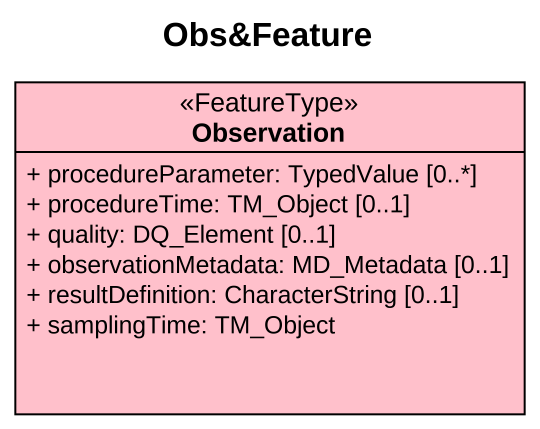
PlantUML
@startuml
title Obs&Feature
hide circle
hide empty members
skinparam classAttributeIconSize 0
class Observation <<FeatureType>> #FFC0CB {
  + procedureParameter: TypedValue [0..*]
  + procedureTime: TM_Object [0..1]
  + quality: DQ_Element [0..1]
  + observationMetadata: MD_Metadata [0..1]
  + resultDefinition: CharacterString [0..1]
  + samplingTime: TM_Object
}
@enduml
